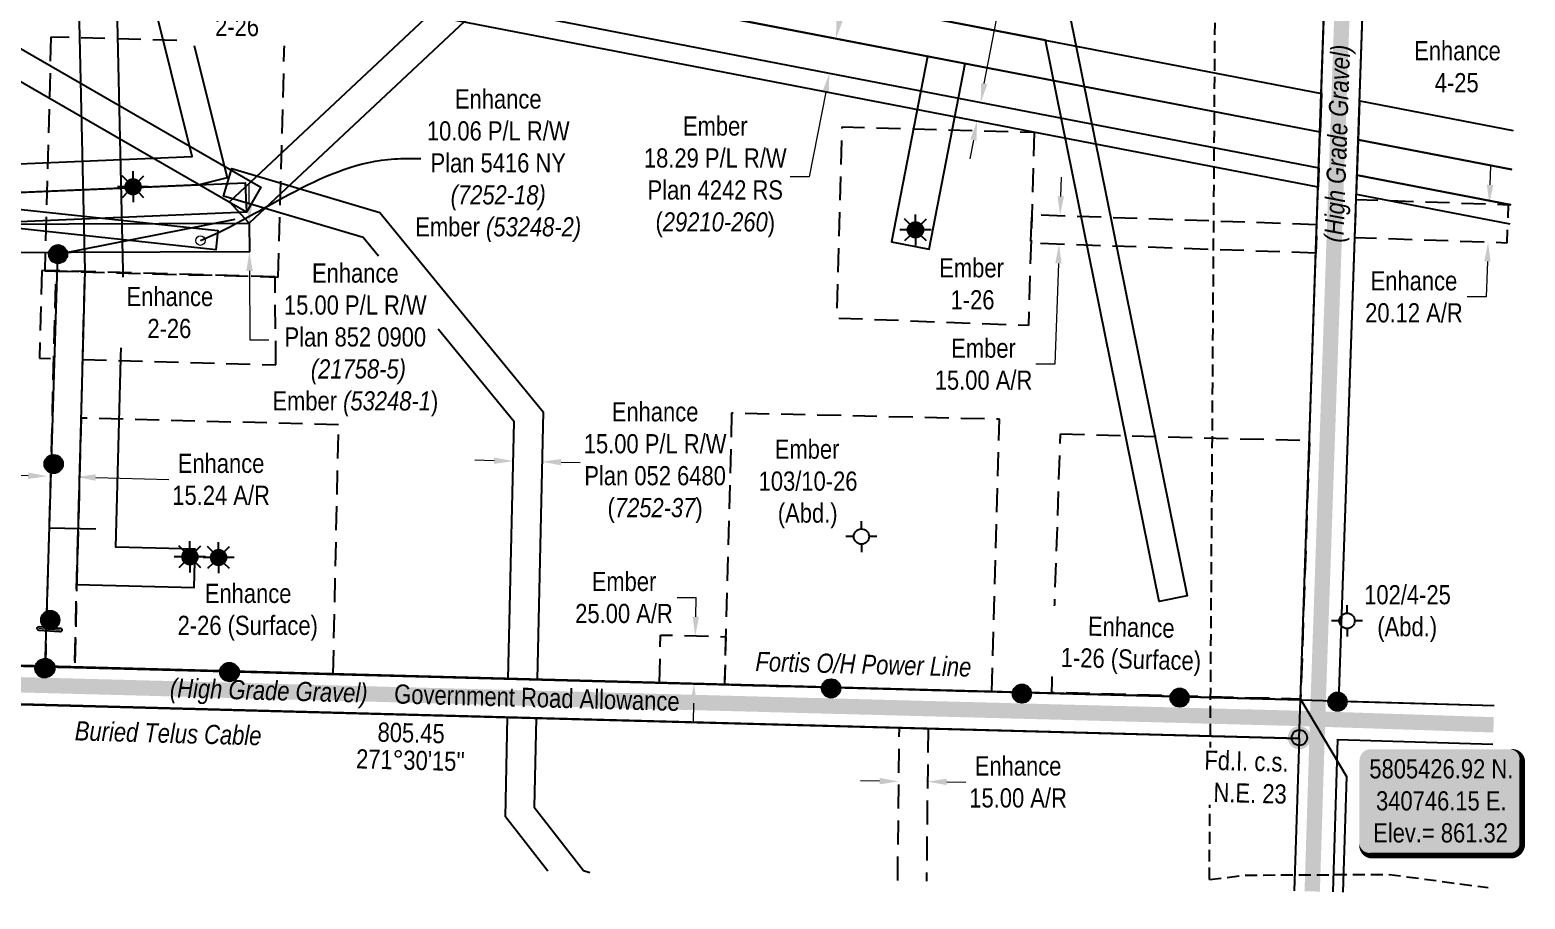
# Model space of a CAD drawing. Extents: x 338918 to 340950, y 5804543 to 5807337.
# Drawn here: x 340083 to 340864, y 5805343 to 5805796 of the extents above; entities that cross this region are included whole.
import ezdxf
from ezdxf.enums import TextEntityAlignment as Align

# ---------------------------------------------------------------- set-up
doc = ezdxf.new("R2010")
doc.units = 0
doc.header["$LTSCALE"] = 5
doc.header["$PDMODE"] = 34
doc.header["$PDSIZE"] = 0.03
for name, pattern in [('foc-ACCESSROAD', [3.75, 2.5, -1.25]), ('POWERLINE5', [7.8, 2.4, -0.6, 0.6, -0.6, 0.6, -0.6, 2.4]), ('UG_PIPE', [1.875, 1.25, -0.625])]:
    doc.linetypes.add(name, pattern=pattern)
doc.layers.get('Defpoints').update_dxf_attribs({"color": 9})
for name, color, linetype in [('AS-PIPE-UG', 44, 'UG_PIPE'), ('AS-POWER', 104, 'foc-POWER'), ('AS-POWER-EXISTING', 72, 'POWERLINE5'), ('AS-POWER-T', 104, 'Continuous'), ('AS-ROADS', 254, 'Continuous'), ('AS-SYMBOL', 7, 'Continuous'), ('AS-TELEPHONE-T', 224, 'Continuous'), ('AS-TELUS', 224, 'foc-TEL'), ('C-AR', 13, 'foc-ACCESSROAD'), ('C-RW', 13, 'Continuous'), ('C-WS', 13, 'foc-ACCESSROAD'), ('C-WS-S', 13, 'Continuous'), ('DETAIL-T', 7, 'Continuous'), ('F-AR', 190, 'foc-ACCESSROAD'), ('F-RW', 190, 'Continuous'), ('F-WS', 190, 'foc-ACCESSROAD'), ('F-WS-S', 190, 'Continuous'), ('L-BD', 7, 'Continuous'), ('L-MON', 1, 'Continuous'), ('L-ROAD-T', 7, 'Continuous'), ('L-SEC', 7, 'Continuous')]:
    doc.layers.add(name, color=color, linetype=linetype)
for name, color, linetype, lineweight in [('C-AR-T', 13, 'Continuous', 9), ('C-RW-T', 13, 'Continuous', 9), ('C-WS-T', 13, 'Continuous', 9), ('F-AR-T', 190, 'Continuous', 9), ('F-RW-T', 190, 'Continuous', 9), ('F-WS-T', 190, 'Continuous', 9), ('T-TEXT', 48, 'Continuous', 18)]:
    doc.layers.add(name, color=color, linetype=linetype, lineweight=lineweight)
doc.styles.add('80', font='ARIALN.TTF', dxfattribs={"height": 10})
doc.styles.add('80CG', font='ARIALN.TTF', dxfattribs={"height": 10})
doc.styles.add('80L', font='ARIALN.TTF', dxfattribs={"height": 10})
doc.styles.add('80LS', font='ARIALNI.TTF', dxfattribs={"height": 10})
doc.styles.add('foc-LtypeFont', font='ARIALN.TTF', dxfattribs={"height": 7.35})
doc.linetypes.add('foc-POWER', pattern='A,6,-1,["P",foc-LtypeFont,S=0.2,R=0,X=-0.625,Y=-0.75],-1.24,4', length=12.24)
doc.linetypes.add('foc-POWER-NOLINE', pattern='A,0,-4,["P",foc-LtypeFont,S=0.2,R=0,X=-0.625,Y=-0.75],-8.24', length=12.24)
doc.linetypes.add('foc-TEL', pattern='A,2,-1,["T",foc-LtypeFont,S=0.2,R=0,X=-0.425,Y=-0.75],-1.24,8', length=12.24)
doc.linetypes.add('foc-TEL-NOLINE', pattern='A,0,-2,["T",foc-LtypeFont,S=0.2,R=0,X=-0.425,Y=-0.75],-10.24', length=12.24)
doc.dimstyles.new('Compass 5 000', dxfattribs={"dimscale": 5, "dimtxt": 9, "dimasz": 2, "dimexe": 0.2, "dimexo": 0.0625, "dimgap": 0.5, "dimtad": 0, "dimtih": 1, "dimtoh": 1, "dimzin": 0, "dimdsep": 46, "dimtxsty": '80CG', "dimcen": 0.1, "dimse1": 1, "dimse2": 1, "dimclrd": 256, "dimclrt": 256, "dimaunit": 1, "dimadec": 4, "dimazin": 0, "dimtfac": 0.06, "dimtofl": 0, "dimtmove": 0, "dimatfit": 1, "dimfxl": 0.2, "dimtolj": 1, "dimtzin": 0, "dimlwd": -1, "dimarcsym": 0})

# ---------------------------------------------------------------- blocks, each defined once
blk = doc.blocks.new('*D380')
at = {"layer": 'C-AR-T', "transparency": 16777216}
for p, q in [((340082.58, 5805563.58), (340072.58, 5805563.84)), ((340117.81, 5805562.64), (340155.99, 5805561.63))]:
    blk.add_line(p, q, dxfattribs=at)
for points in [[(340082.62, 5805565.24), (340082.53, 5805561.91), (340092.57, 5805563.31)], [(340117.85, 5805564.31), (340117.76, 5805560.98), (340107.81, 5805562.91)]]:
    blk.add_solid(points, dxfattribs=at)
at = {"layer": 'Defpoints', "color": 0, "transparency": 16777216}
for p in [(340092.92, 5805576.59), (340108.16, 5805576.19), (340092.57, 5805563.31)]:
    blk.add_point(p, dxfattribs=at)
at = {"layer": 'C-AR-T', "transparency": 16777216, "insert": (340183.27, 5805561.63), "char_height": 10, "attachment_point": 5, "style": '80CG'}
blk.add_mtext('\\A1;Enhance\\P15.24 A/R', dxfattribs=at)
blk = doc.blocks.new('*D383')
at = {"layer": 'C-AR-T', "transparency": 16777216}
for p, q in [((340845.74, 5805715.29), (340846.08, 5805725.29)), ((340844.36, 5805675.31), (340843.72, 5805656.84)), ((340843.72, 5805656.84), (340833.72, 5805656.84))]:
    blk.add_line(p, q, dxfattribs=at)
for points in [[(340844.07, 5805715.35), (340847.41, 5805715.24), (340845.39, 5805705.3)], [(340842.69, 5805675.37), (340846.03, 5805675.26), (340844.7, 5805685.31)]]:
    blk.add_solid(points, dxfattribs=at)
at = {"layer": 'Defpoints', "color": 0, "transparency": 16777216}
for p in [(340784.21, 5805707.41), (340783.52, 5805687.42), (340844.7, 5805685.31)]:
    blk.add_point(p, dxfattribs=at)
at = {"layer": 'C-AR-T', "transparency": 16777216, "insert": (340805.99, 5805656.84), "char_height": 10, "attachment_point": 5, "style": '80CG'}
blk.add_mtext('\\A1;\\A1;Enhance\\P20.12 A/R', dxfattribs=at)
blk = doc.blocks.new('*D384')
at = {"layer": 'C-AR-T', "transparency": 16777216}
for p, q in [((340527.06, 5805404.25), (340517.06, 5805404.36)), ((340562.06, 5805403.88), (340572.06, 5805403.77))]:
    blk.add_line(p, q, dxfattribs=at)
for points in [[(340527.08, 5805405.92), (340527.04, 5805402.58), (340537.06, 5805404.14)], [(340562.07, 5805405.55), (340562.04, 5805402.21), (340552.06, 5805403.99)]]:
    blk.add_solid(points, dxfattribs=at)
at = {"layer": 'Defpoints', "color": 0, "transparency": 16777216}
for p in [(340552.06, 5805403.99), (340536.87, 5805386.22), (340551.87, 5805386.06)]:
    blk.add_point(p, dxfattribs=at)
at = {"layer": 'C-AR-T', "transparency": 16777216, "insert": (340599.34, 5805403.77), "char_height": 10, "attachment_point": 5, "style": '80CG'}
blk.add_mtext('\\A1;Enhance\\P15.00 A/R', dxfattribs=at)
blk = doc.blocks.new('*D386')
at = {"layer": 'C-RW-T', "transparency": 16777216}
for p, q in [((340581.71, 5805768.15), (340596.74, 5805845.93)), ((340596.74, 5805845.93), (340606.74, 5805845.93)), ((340576.02, 5805738.7), (340574.13, 5805728.88))]:
    blk.add_line(p, q, dxfattribs=at)
for points in [[(340580.08, 5805768.47), (340583.35, 5805767.84), (340579.82, 5805758.33)], [(340574.39, 5805739.02), (340577.66, 5805738.38), (340577.92, 5805748.52)]]:
    blk.add_solid(points, dxfattribs=at)
at = {"layer": 'Defpoints', "color": 0, "transparency": 16777216}
for p in [(340371.63, 5805798.56), (340369.73, 5805788.74), (340577.92, 5805748.52)]:
    blk.add_point(p, dxfattribs=at)
at = {"layer": 'C-RW-T', "transparency": 16777216, "insert": (340645.83, 5805845.93), "char_height": 10, "attachment_point": 5, "style": '80CG'}
blk.add_mtext('\\A1;Enhance\\P10.00 P/L R/W\\PPlan 962 1550\\P({\\fArial Narrow|b0|i1|c0|p34;53919-10})', dxfattribs=at)
blk = doc.blocks.new('*D388')
at = {"layer": 'C-RW-T', "transparency": 16777216}
for p, q in [((340047.22, 5805768.01), (340037.22, 5805768.01)), ((340049.27, 5805720.09), (340047.22, 5805768.01)), ((340050.78, 5805684.88), (340051.21, 5805674.89))]:
    blk.add_line(p, q, dxfattribs=at)
for points in [[(340050.94, 5805720.16), (340047.61, 5805720.01), (340049.7, 5805710.09)], [(340052.44, 5805684.95), (340049.11, 5805684.81), (340050.35, 5805694.87)]]:
    blk.add_solid(points, dxfattribs=at)
at = {"layer": 'Defpoints', "color": 0, "transparency": 16777216}
for p in [(340086.65, 5805711.68), (340049.7, 5805710.09), (340087.3, 5805696.45)]:
    blk.add_point(p, dxfattribs=at)
at = {"layer": 'C-RW-T', "transparency": 16777216, "insert": (339998.13, 5805768.01), "char_height": 10, "attachment_point": 5, "style": '80CG'}
blk.add_mtext('\\A1;Enhance\\P15.24 P/L R/W\\PPlan 782 0325\\P({\\fArial Narrow|b0|i1|c0|p34;21758-8)\\P(7252-18)}', dxfattribs=at)
blk = doc.blocks.new('*D403')
at = {"layer": 'Defpoints', "color": 0, "transparency": 16777216}
for p in [(340655.73, 5805698.13), (340620.74, 5805684.32), (340655.21, 5805683.13)]:
    blk.add_point(p, dxfattribs=at)
at = {"layer": 'F-AR-T', "transparency": 16777216}
for p, q in [((340621.61, 5805709.31), (340621.95, 5805719.31)), ((340620.4, 5805674.33), (340618.58, 5805621.73)), ((340618.58, 5805621.73), (340608.58, 5805621.73))]:
    blk.add_line(p, q, dxfattribs=at)
for points in [[(340619.94, 5805709.37), (340623.27, 5805709.25), (340621.26, 5805699.32)], [(340618.73, 5805674.39), (340622.06, 5805674.27), (340620.74, 5805684.32)]]:
    blk.add_solid(points, dxfattribs=at)
at = {"layer": 'F-AR-T', "transparency": 16777216, "insert": (340581.3, 5805621.73), "char_height": 10, "attachment_point": 5, "style": '80CG'}
blk.add_mtext('\\A1;Ember\\P15.00 A/R', dxfattribs=at)
blk = doc.blocks.new('*D408')
at = {"layer": 'Defpoints', "color": 0, "transparency": 16777216}
for p in [(340020.29, 5805885.06), (340016.82, 5805867.1), (340504.27, 5805791.47)]:
    blk.add_point(p, dxfattribs=at)
at = {"layer": 'F-RW-T', "transparency": 16777216}
for p, q in [((340506.17, 5805801.28), (340508.07, 5805811.1)), ((340498.9, 5805763.69), (340490.35, 5805719.49)), ((340490.35, 5805719.49), (340480.35, 5805719.49))]:
    blk.add_line(p, q, dxfattribs=at)
for points in [[(340504.53, 5805801.6), (340507.8, 5805800.97), (340504.27, 5805791.47)], [(340497.26, 5805764.01), (340500.53, 5805763.37), (340500.8, 5805773.51)]]:
    blk.add_solid(points, dxfattribs=at)
at = {"layer": 'F-RW-T', "transparency": 16777216, "insert": (340441.26, 5805719.49), "char_height": 10, "attachment_point": 5, "style": '80CG'}
blk.add_mtext('\\A1;Ember\\P18.29 P/L R/W\\PPlan 4242 RS\\P({\\fArial Narrow|b0|i1|c0|p34;29210-260})', dxfattribs=at)
blk = doc.blocks.new('GAS')
h = blk.add_hatch(color=255)
h.dxf.hatch_style = 1
edge = h.paths.add_edge_path()
edge.add_arc((0, 0), 0.9, 0, 360)
for p, q in [((0, 0.81), (0, 1.62)), ((-0.81, 0), (-1.62, 0)), ((-0.57, 0.57), (-1.14, 1.14)), ((0.57, 0.57), (1.14, 1.14)), ((1.62, 0), (0.81, 0)), ((-0.57, -0.57), (-1.14, -1.14)), ((0, -0.81), (0, -1.62)), ((1.14, -1.14), (0.57, -0.57))]:
    blk.add_line(p, q)
blk.add_circle((0, 0), 0.8)
blk = doc.blocks.new('Gabd')
for p, q in [((0, 0.81), (0, 1.62)), ((-0.81, 0), (-1.62, 0)), ((1.62, 0), (0.81, 0)), ((0, -0.81), (0, -1.62))]:
    blk.add_line(p, q)
blk.add_circle((0, 0), 0.8)
blk = doc.blocks.new('*D414')
at = {"layer": 'C-RW-T', "transparency": 16777216}
for p, q in [((340197.96, 5805705.41), (340197.91, 5805715.4)), ((340198.12, 5805670.41), (340198.28, 5805634.45)), ((340198.28, 5805634.45), (340208.28, 5805634.45))]:
    blk.add_line(p, q, dxfattribs=at)
for points in [[(340199.63, 5805705.41), (340196.29, 5805705.4), (340198, 5805695.41)], [(340199.78, 5805670.41), (340196.45, 5805670.4), (340198.07, 5805680.41)]]:
    blk.add_solid(points, dxfattribs=at)
at = {"layer": 'Defpoints', "color": 0, "transparency": 16777216}
for p in [(340173.61, 5805695.29), (340173.68, 5805680.3), (340198.07, 5805680.41)]:
    blk.add_point(p, dxfattribs=at)
at = {"layer": 'C-RW-T', "transparency": 16777216, "insert": (340253.35, 5805634.45), "char_height": 10, "attachment_point": 5, "style": '80CG'}
blk.add_mtext('\\A1;Enhance{\\fArial Narrow|b0|i1|c0|p34;\\P}15.00 P/L R/W\\PPlan 852 0900\\P{\\fArial Narrow|b0|i1|c0|p34; (21758-5)}\\PEmber{\\fArial Narrow|b0|i1|c0|p34; (53248-1})', dxfattribs=at)
blk = doc.blocks.new('*D415')
at = {"layer": 'C-RW-T', "transparency": 16777216}
for p, q in [((340325.76, 5805571.42), (340315.77, 5805571.64)), ((340360.76, 5805570.65), (340370.76, 5805570.43))]:
    blk.add_line(p, q, dxfattribs=at)
for points in [[(340325.8, 5805573.08), (340325.73, 5805569.75), (340335.76, 5805571.2)], [(340360.8, 5805572.31), (340360.73, 5805568.98), (340350.76, 5805570.87)]]:
    blk.add_solid(points, dxfattribs=at)
at = {"layer": 'Defpoints', "color": 0, "transparency": 16777216}
for p in [(340335.91, 5805578.04), (340350.76, 5805570.87), (340350.92, 5805577.71)]:
    blk.add_point(p, dxfattribs=at)
at = {"layer": 'C-RW-T', "transparency": 16777216, "insert": (340409.85, 5805570.43), "char_height": 10, "attachment_point": 5, "style": '80CG'}
blk.add_mtext('\\A1;Enhance\\P15.00 P/L R/W\\PPlan 052 6480\\P({\\fArial Narrow|b0|i1|c0|p34;7252-37})', dxfattribs=at)
blk = doc.blocks.new('POWERPOLE')
h = blk.add_hatch(color=255)
edge = h.paths.add_edge_path()
edge.add_arc((0, 0), 0.96, 0, 360)
at = {"linetype": 'Continuous'}
for p, q in [((0.68, -0.68), (-0.68, 0.68)), ((-0.68, -0.68), (0.68, 0.68))]:
    blk.add_line(p, q, dxfattribs=at)
blk.add_circle((0, 0), 0.96, dxfattribs=at)
blk = doc.blocks.new('*U435')
h = blk.add_hatch(color=255)
h.dxf.hatch_style = 1
edge = h.paths.add_edge_path()
edge.add_arc((-1.1, 0.08), 0.2, 86.0074, 266.0074, ccw=False)
edge.add_line((-1.08, 0.28), (0.21, 0.19))
edge.add_line((0.21, 0.19), (1.11, 0.12))
edge.add_arc((1.1, -0.08), 0.2, -93.9926, 86.0074, ccw=False)
edge.add_line((1.08, -0.28), (-1.11, -0.12))
h = blk.add_hatch(color=255)
h.dxf.hatch_style = 1
edge = h.paths.add_edge_path()
edge.add_arc((0.07, 0.96), 0.2, -3.9926, 176.0074, ccw=False)
edge.add_line((0.27, 0.95), (0.21, 0.19))
edge.add_line((0.21, 0.19), (-0.19, 0.21))
edge.add_line((-0.19, 0.21), (-0.13, 0.98))
at = {"color": 255}
blk.add_lwpolyline([(-1.11, -0.12, -1), (-1.08, 0.28), (0.21, 0.19), (1.11, 0.12, -1), (1.08, -0.28)], format="xyb", close=True, dxfattribs=at)
at = {"color": 72, "const_width": 0.1, "flags": 128}
for points in [[(-1.1, 0.08), (1.1, -0.08)], [(0.07, 0.96), (0, 0)]]:
    blk.add_lwpolyline(points, dxfattribs=at)
at = {"color": 255, "flags": 128}
blk.add_lwpolyline([(-0.13, 0.98, -1), (0.27, 0.95), (0.21, 0.19), (-0.19, 0.21)], format="xyb", close=True, dxfattribs=at)
blk = doc.blocks.new('fdia')
at = {"color": 255, "const_width": 1}
blk.add_lwpolyline([(-0.5, 0, 1), (0.5, 0, 1)], format="xyb", close=True, dxfattribs=at)
blk = doc.blocks.new('Fdiaa')
blk.add_blockref('fdia', (0, 0))
blk = doc.blocks.new('fdib')
at = {"color": 1, "const_width": 1.6}
blk.add_lwpolyline([(-0.4, 0, 1), (0.4, 0, 1)], format="xyb", close=True, dxfattribs=at)
at = {"color": 1}
blk.add_circle((0, 0), 0.8, dxfattribs=at)
blk = doc.blocks.new('Fdibb')
blk.add_blockref('fdib', (0, 0))
blk = doc.blocks.new('fdicc')
for name in ['Fdibb', 'Fdiaa']:
    blk.add_blockref(name, (0, 0))
blk = doc.blocks.new('FDI')
blk.add_blockref('fdicc', (0, 0))
blk = doc.blocks.new('*D441')
at = {"layer": 'Defpoints', "color": 0, "transparency": 16777216}
for p in [(340427.73, 5805480.09), (340427.07, 5805455.1), (340430.17, 5805455.02)]:
    blk.add_point(p, dxfattribs=at)
at = {"layer": 'F-WS-T', "transparency": 16777216}
for p, q in [((340421.36, 5805500), (340431.36, 5805500)), ((340431.09, 5805490.01), (340431.36, 5805500)), ((340429.9, 5805445.02), (340429.64, 5805435.03))]:
    blk.add_line(p, q, dxfattribs=at)
for points in [[(340429.43, 5805490.05), (340432.76, 5805489.96), (340430.83, 5805480.01)], [(340428.24, 5805445.07), (340431.57, 5805444.98), (340430.17, 5805455.02)]]:
    blk.add_solid(points, dxfattribs=at)
at = {"layer": 'F-WS-T', "transparency": 16777216, "insert": (340393.62, 5805500), "char_height": 10, "attachment_point": 5, "style": '80CG'}
blk.add_mtext('\\A1;Ember\\P25.00 A/R', dxfattribs=at)
blk = doc.blocks.new('*U423')
h = blk.add_hatch(color=254)
edge = h.paths.add_edge_path()
edge.add_line((-36.5, -28.5), (36.5, -28.5))
edge.add_arc((36.5, -22.5), 6, 270, 360)
edge.add_line((42.5, -22.5), (42.5, 21))
edge.add_arc((36.5, 21), 6, 0, 90)
edge.add_line((36.5, 27), (-36.5, 27))
edge.add_arc((-36.5, 21), 6, 90, 180)
edge.add_line((-42.5, 21), (-42.5, -22.5))
edge.add_arc((-36.5, -22.5), 6, 180, 270)
at = {"color": 1, "flags": 128}
blk.add_lwpolyline([(-36.5, -28.5, 3, 3, 0), (36.5, -28.5, 3, 3, 0.414214), (42.5, -22.5, 3, 3, 0), (42.5, 21, 3, 0, 0.414214), (36.5, 27, 0, 0, 0), (-36.5, 27, 0, 0, 0.414214), (-42.5, 21, 0, 0, 0), (-42.5, -22.5, 0, 3, 0.414214)], format="xyseb", close=True, dxfattribs=at)
blk.add_lwpolyline([(-37.06, -16.14, 0, 10, 0), (0, 0, 5, 5, 0)], format="xyseb", dxfattribs=at)
at = {"color": 1, "style": '80'}
blk.add_attdef('ENTER_TEXT_001', (-35.99, -5), '', height=10, dxfattribs=at)

msp = doc.modelspace()

# ---------------------------------------------------------------- linework, layer by layer
at = {"layer": 'AS-PIPE-UG', "flags": 128}
for points in [[(340699.239, 5805352.882), (340704.371, 5806133.944), (340682.683, 5806164.601), (340703.576, 5806228.548), (340725.737, 5806260.587)], [(340699.239, 5805352.882), (340717.591, 5805355.214), (340793.07, 5805355.633), (340844.758, 5805348.718)]]:
    msp.add_lwpolyline(points, dxfattribs=at)
at = {"layer": 'AS-POWER', "linetype": 'foc-POWER-NOLINE', "flags": 128}
for points in [[(340766.812, 5805446.055), (340798.031, 5806351.17)], [(339015.836, 5805492.049), (339135.993, 5805489.158), (340746.703, 5805446.641), (340847.892, 5805443.694)]]:
    msp.add_lwpolyline(points, dxfattribs=at)
at = {"layer": 'AS-POWER', "flags": 128}
for points in [[(340091.402, 5805463.353), (340098.001, 5805679.201), (340098.001, 5805679.201), (340190.645, 5805697.398)], [(340093.634, 5805536.365), (340117.963, 5805535.902)], [(340746.849, 5805447.04), (340770.849, 5805406.736), (340768.818, 5805346.32)]]:
    msp.add_lwpolyline(points, dxfattribs=at)
at = {"layer": 'AS-ROADS', "const_width": 7.998, "flags": 128}
msp.add_lwpolyline([(340752.892, 5805346.739), (340755.337, 5805424.556), (340755.97, 5805444.709), (340783.827, 5806249.873), (340787.252, 5806349.821)], dxfattribs=at)
msp.add_lwpolyline([(339015.4, 5805481.997), (339116.513, 5805479.667, -0.0007673), (339116.544, 5805479.666), (339941.446, 5805458.123), (340746.439, 5805436.979, -0.0016873), (340746.507, 5805436.977), (340847.56, 5805433.64)], format="xyb", dxfattribs=at)
at = {"layer": 'AS-TELUS', "linetype": 'foc-TEL-NOLINE', "flags": 128}
for points in [[(340746.009, 5805426.536), (340774.495, 5806251.753), (340776.203, 5806301.582)], [(339015.168, 5805471.942), (339115.216, 5805469.581), (339940.712, 5805447.861), (340746.009, 5805426.536)]]:
    msp.add_lwpolyline(points, dxfattribs=at)
at = {"layer": 'C-AR'}
for points in [[(340213.137, 5805667.207), (340216.365, 5805789.112), (340094.46, 5805792.34), (340091.232, 5805670.436)], [(340241.784, 5805460.139), (340244.606, 5805590.114), (340110.231, 5805593.656), (340110.231, 5805593.656), (340109.165, 5805553.422), (340106.824, 5805463.683)]]:
    msp.add_lwpolyline(points, close=True, dxfattribs=at)
at = {"layer": 'C-AR', "flags": 128}
for points in [[(340775.154, 5805687.708), (340775.844, 5805707.7), (340855.164, 5805704.962), (340854.473, 5805684.97)], [(340091.544, 5805463.837), (340106.782, 5805463.434), (340112.249, 5805669.879), (340097.011, 5805670.283)]]:
    msp.add_lwpolyline(points, close=True, dxfattribs=at)
at = {"layer": 'C-AR'}
for points in [[(340111.039, 5805624.165), (340211.926, 5805621.493), (340211.458, 5805664.487), (340211.535, 5805667.403), (340089.631, 5805670.631), (340088.42, 5805624.917), (340094.199, 5805624.764)], [(340536.508, 5805352.422), (340537.355, 5805432.061), (340552.352, 5805431.664), (340551.505, 5805352.028)]]:
    msp.add_lwpolyline(points, dxfattribs=at)
at = {"layer": 'C-RW', "flags": 128}
for points in [[(340198.001, 5805695.405), (340187.591, 5805706.536), (340770.327, 5806252.141), (340774.647, 5806256.183), (340773.903, 5806234.61)], [(339850.087, 5805727.873), (339864.706, 5805717.197), (340168.209, 5805730.182), (340057.82, 5806172.363), (340072.37, 5806176.004), (340186.441, 5805718.923), (340171.884, 5805715.325), (339860.101, 5805701.984), (339849.475, 5805709.746), (339794.321, 5805750.031), (339803.163, 5805762.14)], [(340125.774, 5806143.622), (340234.178, 5806139.975), (340420.703, 5805843.358), (340626.273, 5805803.648), (340687.667, 5805500.964), (340672.966, 5805497.982), (340613.568, 5805790.824), (340411.469, 5805829.865), (340225.707, 5806125.252), (340125.38, 5806128.628)], [(339864, 5805994.929), (339781.941, 5806086.299), (339823.941, 5806126.853), (339834.362, 5806116.067), (339802.769, 5806085.561), (339874.352, 5806005.855), (340064.017, 5805794.761), (340204.023, 5805714.121), (340196.54, 5805701.122), (340054.449, 5805782.934)], [(340107.876, 5805506.876), (340169.285, 5805505.25), (340169.719, 5805525.246), (340128.397, 5805526.34), (340132.212, 5805670.531), (340129.023, 5805808.561), (340123.237, 5806058.976), (340123.237, 5806058.976), (340124.461, 5806092.789), (340104.451, 5806093.29), (340103.229, 5806059.083), (340112.206, 5805670.565)], [(339861.6, 5805897.129), (340756.401, 5805724.223), (340756.047, 5805714.105), (339857.269, 5805887.744), (339836.989, 5805891.656), (339787.51, 5805901.198), (339436.727, 5805895.155), (339421.695, 5805894.895), (339406.422, 5805894.632), (339385.041, 5805894.264), (339385.552, 5805904.271), (339406.932, 5805904.64), (339422.206, 5805904.903), (339437.238, 5805905.161), (339788.379, 5805911.209), (339841.299, 5805901.006)], [(339848.681, 5805686.252), (339723.057, 5805680.896), (339424.925, 5805664.718), (339409.865, 5805663.906), (339410.645, 5805679.204), (339425.708, 5805680.018), (339722.317, 5805696.12), (339849.197, 5805701.522), (340195.889, 5805716.348), (340196.54, 5805701.122)]]:
    msp.add_lwpolyline(points, close=True, dxfattribs=at)
for points in [[(340265.496, 5805678.065), (340257.512, 5805687.825), (340184.569, 5805709.388), (340188.845, 5805723.765), (340266.195, 5805700.904), (340295.984, 5805664.487), (340351.336, 5805596.82), (340348.261, 5805457.212), (340333.191, 5805457.679), (340336.218, 5805591.609), (340296.594, 5805640.048)], [(340856.174, 5805694.753), (340776.052, 5805710.242), (340776.406, 5805720.361), (340856.508, 5805704.875)], [(339847.453, 5805649.857), (339770.94, 5805633.43), (339404.836, 5805554.781), (339389.432, 5805551.473), (339379.73, 5805549.388), (339357.469, 5805544.607), (339136.193, 5805496.975), (339136.539, 5805507.342), (339359.022, 5805555.229), (339389.899, 5805561.862), (339405.301, 5805565.171), (339847.802, 5805660.206), (340056.097, 5805704.942), (340181.573, 5805691.438), (340180.47, 5805681.371), (340056.628, 5805694.767), (339847.452, 5805649.854)], [(339847.453, 5805649.857), (340056.628, 5805694.767), (340198.001, 5805695.405), (340198.068, 5805680.406), (340058.255, 5805679.772), (339846.931, 5805634.402), (339785.619, 5805621.238), (339781.65, 5805472.173), (339766.656, 5805472.568), (339767.446, 5805504.053), (339770.94, 5805633.43), (339847.452, 5805649.854)], [(340353.8, 5805357.221), (340331.68, 5805385.702), (340332.75, 5805437.556), (340347.802, 5805437.08), (340346.793, 5805390.697), (340372.443, 5805357.675), (340375.812, 5805356.643)]]:
    msp.add_lwpolyline(points, dxfattribs=at)
at = {"layer": 'C-WS', "flags": 128}
msp.add_lwpolyline([(340621.483, 5805585.364), (340751.439, 5805581.952), (340746.849, 5805447.04), (340616.91, 5805450.435)], close=True, dxfattribs=at)
at = {"layer": 'F-AR', "flags": 128}
msp.add_lwpolyline([(340754.748, 5805679.698), (340606.013, 5805684.832), (340606.531, 5805699.826), (340755.266, 5805694.692)], close=True, dxfattribs=at)
at = {"layer": 'F-RW', "flags": 128}
for points in [[(340155.521, 5806358.062), (340151.839, 5806242.858), (340377.044, 5805884.306), (340411.469, 5805829.865), (340757.741, 5805762.974), (340757.05, 5805742.731), (340399.126, 5805811.88), (340362.148, 5805870.372), (340131.624, 5806237.422), (340135.517, 5806358.588)], [(339869.466, 5805914.196), (339849.186, 5805918.109), (339789.987, 5805929.55), (339438.173, 5805923.462), (339423.141, 5805923.202), (339407.869, 5805922.939), (339406.932, 5805904.64), (339422.206, 5805904.903), (339437.238, 5805905.161), (339788.379, 5805911.209), (339841.299, 5805901.006), (339861.6, 5805897.129), (340756.401, 5805724.223), (340757.05, 5805742.731), (339869.464, 5805914.19)], [(340552.089, 5805782.325), (340533.324, 5805685.589), (340552.97, 5805681.792), (340571.729, 5805778.529)], [(340857.118, 5805723.388), (340777.055, 5805738.867), (340777.742, 5805759.107), (340857.786, 5805743.632)], [(340856.508, 5805704.875), (340776.406, 5805720.361), (340777.055, 5805738.867), (340857.118, 5805723.385)]]:
    msp.add_lwpolyline(points, dxfattribs=at)
at = {"layer": 'F-WS', "flags": 128}
for points in [[(340607.813, 5805742.743), (340604.732, 5805641.914), (340504.759, 5805645.684), (340507.588, 5805745.583)], [(340412.076, 5805455.499), (340412.738, 5805480.49), (340446.726, 5805479.59), (340446.064, 5805454.599)]]:
    msp.add_lwpolyline(points, close=True, dxfattribs=at)
at = {"layer": 'L-SEC'}
for p, q in [((340746.703, 5805446.641), (340774.495, 5806251.753)), ((340766.812, 5805446.055), (340794.6, 5806251.059)), ((340746.542, 5805446.646), (339941.86, 5805468.174)), ((340746.009, 5805426.536), (339941.183, 5805448.069)), ((340746.595, 5805446.644), (340746.703, 5805446.641)), ((340766.749, 5805446.057), (340847.892, 5805443.694)), ((340746.009, 5805426.536), (340743.51, 5805346.985)), ((340766.116, 5805425.904), (340763.62, 5805346.457)), ((340766.114, 5805425.842), (340766.12, 5805426.003)), ((340766.117, 5805425.95), (340847.228, 5805423.588))]:
    msp.add_line(p, q, dxfattribs=at)

# ---------------------------------------------------------------- block references
at = {"layer": 'AS-POWER-EXISTING', "xscale": 4.999999999999995, "yscale": 4.999999999999995, "zscale": 4.999999999999995}
for p in [(340098.146, 5805679.145), (340095.874, 5805569.665), (340094.08, 5805488.313), (340091.548, 5805463.345), (340187.79, 5805461.094)]:
    msp.add_blockref('POWERPOLE', p, dxfattribs=at)
at = {"layer": 'AS-POWER-EXISTING', "color": 5, "xscale": 4.999999999999999, "yscale": 4.999999999999999, "zscale": 4.999999999999999}
for p in [(340091.032, 5805463.058), (340187.52, 5805461.25)]:
    msp.add_blockref('POWERPOLE', p, dxfattribs=at)
at = {"layer": 'AS-POWER-EXISTING', "color": 3, "xscale": 4.999999999999997, "yscale": 4.999999999999997, "zscale": 4.999999999999997}
for p in [(340601.316, 5805449.923), (340683.67, 5805447.862), (340766.088, 5805445.708)]:
    msp.add_blockref('POWERPOLE', p, dxfattribs=at)
at = {"layer": 'AS-SYMBOL', "xscale": 4.999999999999995, "yscale": 4.999999999999995, "zscale": 4.999999999999995}
msp.add_blockref('*U435', (340093.744, 5805483.499), dxfattribs=at)
at = {"layer": 'C-WS-S', "xscale": 5.001115248700454, "yscale": 5.001115248700454, "zscale": 5.001115248700454}
for p in [(340137.323, 5805714.312), (340166.965, 5805521.273), (340181.944, 5805520.898)]:
    msp.add_blockref('GAS', p, dxfattribs=at)
at = {"layer": 'DETAIL-T'}
ref = msp.add_blockref('*U423', (340820.029, 5805393.926), dxfattribs=dict(at, xscale=0.999774999999998, yscale=0.999774999999998, zscale=0.999774999999998))
ref.add_attrib('ENTER_TEXT_001', '5805426.92 N.', (340782.719, 5805405.696), dxfattribs={"layer": '0', "color": 1, "height": 9.99775, "style": '80'})
ref.add_attrib('ENTER_TEXT_002', '340746.15 E.', (340786.217, 5805388.992), dxfattribs={"layer": '0', "color": 1, "height": 9.99775, "style": '80'})
ref.add_attrib('ENTER_TEXT_003', 'Elev.= 861.32', (340784.693, 5805372.288), dxfattribs={"layer": '0', "color": 1, "height": 9.99775, "style": '80'})
at = {"layer": 'F-WS-S'}
for name, p, xscale, yscale, zscale in [('GAS', (340545.79, 5805691.818), 5.001115248700454, 5.001115248700454, 5.001115248700454), ('Gabd', (340517.573, 5805531.834), 4.999999999999995, 4.999999999999995, 4.999999999999995), ('Gabd', (340771.08, 5805487.883), 5.001115248700401, 5.001115248700401, 5.001115248700401)]:
    msp.add_blockref(name, p, dxfattribs=dict(at, xscale=xscale, yscale=yscale, zscale=zscale))

# ---------------------------------------------------------------- texts
at = {"layer": 'AS-TELEPHONE-T', "insert": (340107.079, 5805435.528), "char_height": 10.00223, "attachment_point": 1, "rotation": 358.483163, "style": '80L'}
msp.add_mtext_dynamic_manual_height_columns('{\\fArial Narrow|b0|i1|c0|p34;Buried Telus Cable}', width=97.21367, gutter_width=49.989, heights=[0], dxfattribs=at)
at = {"layer": 'C-RW-T', "insert": (340327.957, 5805725.271), "char_height": 10.00003, "attachment_point": 5, "style": '80CG'}
msp.add_mtext('\\A1;Enhance{\\fArial Narrow|b0|i1|c0|p34;\\P}10.06 P/L R/W\\PPlan 5416 NY\\P{\\fArial Narrow|b0|i1|c0|p34;(7252-18)}\\PEmber {\\fArial Narrow|b0|i1|c0|p34;(53248-2)}', dxfattribs=at)
at = {"layer": 'C-WS-T', "attachment_point": 1, "style": '80L'}
for s, width, insert, char_height in [('\\pi0.50403;Enhance\\P\\pi11.257;4-25', 44.83775, (340805.594, 5805790.289), 10.00223), ('\\pi14.394;Enhance\\P\\pi0.2022;2-26 (Surface)', 72.60804, (340160.385, 5805507.198), 10.00005)]:
    msp.add_mtext_dynamic_manual_height_columns(s, width=width, gutter_width=49.989, heights=[0], dxfattribs=dict(at, insert=insert, char_height=char_height))
at = {"layer": 'F-WS-T', "char_height": 10.00223, "attachment_point": 1, "style": '80L'}
for s, width, insert in [('\\pi5.9213;Ember\\P\\pi11.84;1-26', 44.83775, (340552.258, 5805677.029)), ('\\pi9.089;Ember\\P\\pi0.66969;103/10-26\\P\\pi10.679;(Abd.)', 51.17314, (340463.232, 5805582.454)), ('\\pi0.65413;102/4-25\\P\\pi7.511;(Abd.)', 44.83775, (340779.363, 5805506.519))]:
    msp.add_mtext_dynamic_manual_height_columns(s, width=width, gutter_width=49.989, heights=[0], dxfattribs=dict(at, insert=insert))
at = {"layer": 'L-BD', "style": '80L'}
for s, p in [('805.45', (340282.501, 5805429.429)), ("271°30'15''", (340282.127, 5805415.187))]:
    msp.add_text(s, height=9.9978, rotation=358.4954, dxfattribs=at).set_placement(p, align=Align.MIDDLE)
at = {"layer": 'L-ROAD-T', "style": '80L'}
msp.add_text('Government Road Allowance', height=10.00223, rotation=358.483037, dxfattribs=at).set_placement((340348.153, 5805447.81), align=Align.MIDDLE_CENTER)
at = {"layer": 'T-TEXT', "style": '80LS'}
for rotation, p in [(88.022936, (340765.964, 5805736.835)), (358.483037, (340208.17, 5805451.517))]:
    msp.add_text('(High Grade Gravel)', height=10.00223, rotation=rotation, dxfattribs=at).set_placement(p, align=Align.MIDDLE_CENTER)

# ---------------------------------------------------------------- dimensions: what is measured, and where the dimension line sits
at = {"layer": 'C-AR-T'}
for base, p1, p2, angle, text, picture, middle in [((340844.705, 5805685.307), (340784.206, 5805707.411), (340783.516, 5805687.419), 268.023034, '\\A1;Enhance\\P20.12 A/R', '*D383', (340805.986, 5805656.837)), ((340092.572, 5805563.311), (340108.162, 5805576.186), (340092.924, 5805576.589), 178.483079, 'Enhance\\P15.24 A/R', '*D380', (340183.27, 5805561.632)), ((340552.058, 5805403.985), (340536.868, 5805386.222), (340551.867, 5805386.063), 359.390656, 'Enhance\\P15.00 A/R', '*D384', (340599.338, 5805403.772))]:
    dim = msp.add_linear_dim(base=base, p1=p1, p2=p2, angle=angle, text=text, dimstyle='Compass 5 000', dxfattribs=at)
    dim.commit()
    dim.dimension.update_dxf_attribs({"geometry": picture, "text_midpoint": middle, "dimtype": 161})
at = {"layer": 'C-RW-T'}
for base, p1, p2, angle, text, picture, middle in [((340577.92, 5805748.518), (340371.628, 5805798.556), (340369.732, 5805788.739), 259.065361, 'Enhance\\P10.00 P/L R/W\\PPlan 962 1550\\P({\\fArial Narrow|b0|i1|c0|p34;53919-10})', '*D386', (340645.826, 5805845.931)), ((340049.7, 5805710.095), (340087.298, 5805696.452), (340086.647, 5805711.676), 92.45142, 'Enhance\\P15.24 P/L R/W\\PPlan 782 0325\\P({\\fArial Narrow|b0|i1|c0|p34;21758-8)\\P(7252-18)}', '*D388', (339998.134, 5805768.01)), ((340350.764, 5805570.867), (340335.911, 5805578.038), (340350.915, 5805577.708), 358.73834, 'Enhance\\P15.00 P/L R/W\\PPlan 052 6480\\P({\\fArial Narrow|b0|i1|c0|p34;7252-37})', '*D415', (340409.845, 5805570.426))]:
    dim = msp.add_linear_dim(base=base, p1=p1, p2=p2, angle=angle, text=text, dimstyle='Compass 5 000', dxfattribs=at)
    dim.commit()
    dim.dimension.update_dxf_attribs({"geometry": picture, "text_midpoint": middle, "dimtype": 161})
at = {"layer": 'F-AR-T'}
dim = msp.add_linear_dim(base=(340620.744, 5805684.323), p1=(340655.729, 5805698.128), p2=(340655.212, 5805683.133), angle=268.022996, text='Ember\\P15.00 A/R', dimstyle='Compass 5 000', dxfattribs=at)
dim.commit()
dim.dimension.update_dxf_attribs({"geometry": '*D403', "text_midpoint": (340581.301, 5805621.732), "dimtype": 161})
at = {"layer": 'F-WS-T'}
dim = msp.add_linear_dim(base=(340430.167, 5805455.02), p1=(340427.729, 5805480.093), p2=(340427.067, 5805455.102), angle=268.483037, text='Ember\\P25.00 A/R', dimstyle='Compass 5 000', override={"dimtmove": 1}, dxfattribs=at)
dim.commit()
dim.dimension.update_dxf_attribs({"geometry": '*D441', "text_midpoint": (340421.441, 5805495.679), "dimtype": 161})

# ---------------------------------------------------------------- leaders
at = {"layer": 'C-RW-T', "path_type": 1}
msp.add_leader([(340172.506, 5805686.245), (340273.732, 5805728.853), (340287.601, 5805729.06)], dimstyle='Compass 5 000', override={"dimasz": 1, "dimgap": 0.5, "dimtad": 0, "dimldrblk": 'DotBlank'}, dxfattribs=at)

# ---------------------------------------------------------------- next in the draw order: texts
at = {"layer": 'AS-POWER-T', "insert": (340462.097, 5805471.743), "char_height": 10.00223, "attachment_point": 1, "rotation": 358.483163, "style": '80L', "bg_fill": 2}
msp.add_mtext_dynamic_manual_height_columns('\\pi0.30141;{\\fArial Narrow|b0|i1|c0|p34;Fortis O/H Power Line}', width=112.47634, gutter_width=49.989, heights=[0], dxfattribs=at)
at = {"layer": 'C-WS-T', "char_height": 10.00005, "attachment_point": 1, "style": '80L', "bg_fill": 2}
for insert in [(340168.783, 5805819.548), (340133.427, 5805662.071)]:
    msp.add_mtext_dynamic_manual_height_columns('\\A1;\\pi0.49857;Enhance{\\A0;\\P\\pi11.379;2-26}', width=44.81729, gutter_width=49.989, heights=[0], dxfattribs=dict(at, insert=insert))
at = {"layer": 'C-WS-T', "insert": (340621.584, 5805490.553), "char_height": 10.00005, "attachment_point": 1, "rotation": 358.495707, "style": '80L', "bg_fill": 2}
msp.add_mtext_dynamic_manual_height_columns('\\pi14.394;Enhance\\P\\pi0.65582;1-26 (Surface)', width=72.60804, gutter_width=49.989, heights=[0], dxfattribs=at)
at = {"layer": 'L-MON', "insert": (340695.687, 5805420.298), "char_height": 9.99775, "attachment_point": 1, "rotation": 358.496675, "style": '80L', "bg_fill": 3, "box_fill_scale": 1.15, "bg_fill_color": 256, "bg_fill_true_color": 256, "bg_fill_transparency": 0}
msp.add_mtext_dynamic_manual_height_columns('\\pi1.0713;Fd.I. c.s.\\P\\pi6.2611;N.E. 23', width=43.06044, gutter_width=50, heights=[0], dxfattribs=at)

# ---------------------------------------------------------------- next in the draw order: linework, layer by layer
at = {"layer": 'F-WS', "flags": 128}
msp.add_lwpolyline([(340449.815, 5805596.219), (340446.064, 5805454.599), (340585.663, 5805450.902), (340589.626, 5805593.035)], close=True, dxfattribs=at)

# ---------------------------------------------------------------- next in the draw order: block references
at = {"layer": 'AS-POWER-EXISTING', "color": 3, "xscale": 4.999999999999997, "yscale": 4.999999999999997, "zscale": 4.999999999999997}
msp.add_blockref('POWERPOLE', (340501.744, 5805452.625), dxfattribs=at)
at = {"layer": 'L-MON', "color": 3, "xscale": 4.999999999999997, "yscale": 4.999999999999997, "zscale": 4.999999999999997}
msp.add_blockref('FDI', (340746.175, 5805426.925), dxfattribs=at)

# ---------------------------------------------------------------- next in the draw order: dimensions: what is measured, and where the dimension line sits
at = {"layer": 'C-RW-T'}
dim = msp.add_linear_dim(base=(340198.072, 5805680.406), p1=(340173.611, 5805695.295), p2=(340173.679, 5805680.295), angle=270.259461, text='Enhance{\\fArial Narrow|b0|i1|c0|p34;\\P}15.00 P/L R/W\\PPlan 852 0900\\P{\\fArial Narrow|b0|i1|c0|p34; (21758-5)}\\PEmber{\\fArial Narrow|b0|i1|c0|p34; (53248-1})', dimstyle='Compass 5 000', dxfattribs=at)
dim.commit()
dim.dimension.update_dxf_attribs({"geometry": '*D414', "text_midpoint": (340253.352, 5805634.448), "dimtype": 161})
at = {"layer": 'F-RW-T'}
dim = msp.add_linear_dim(base=(340504.269, 5805791.465), p1=(340016.819, 5805867.101), p2=(340020.292, 5805885.057), angle=79.055238, text='Ember\\P18.29 P/L R/W\\PPlan 4242 RS\\P({\\fArial Narrow|b0|i1|c0|p34;29210-260})', dimstyle='Compass 5 000', override={"dimtfill": 0}, dxfattribs=at)
dim.commit()
dim.dimension.update_dxf_attribs({"geometry": '*D408', "text_midpoint": (340441.265, 5805719.489), "dimtype": 161})

doc.saveas('drawing.dxf')
